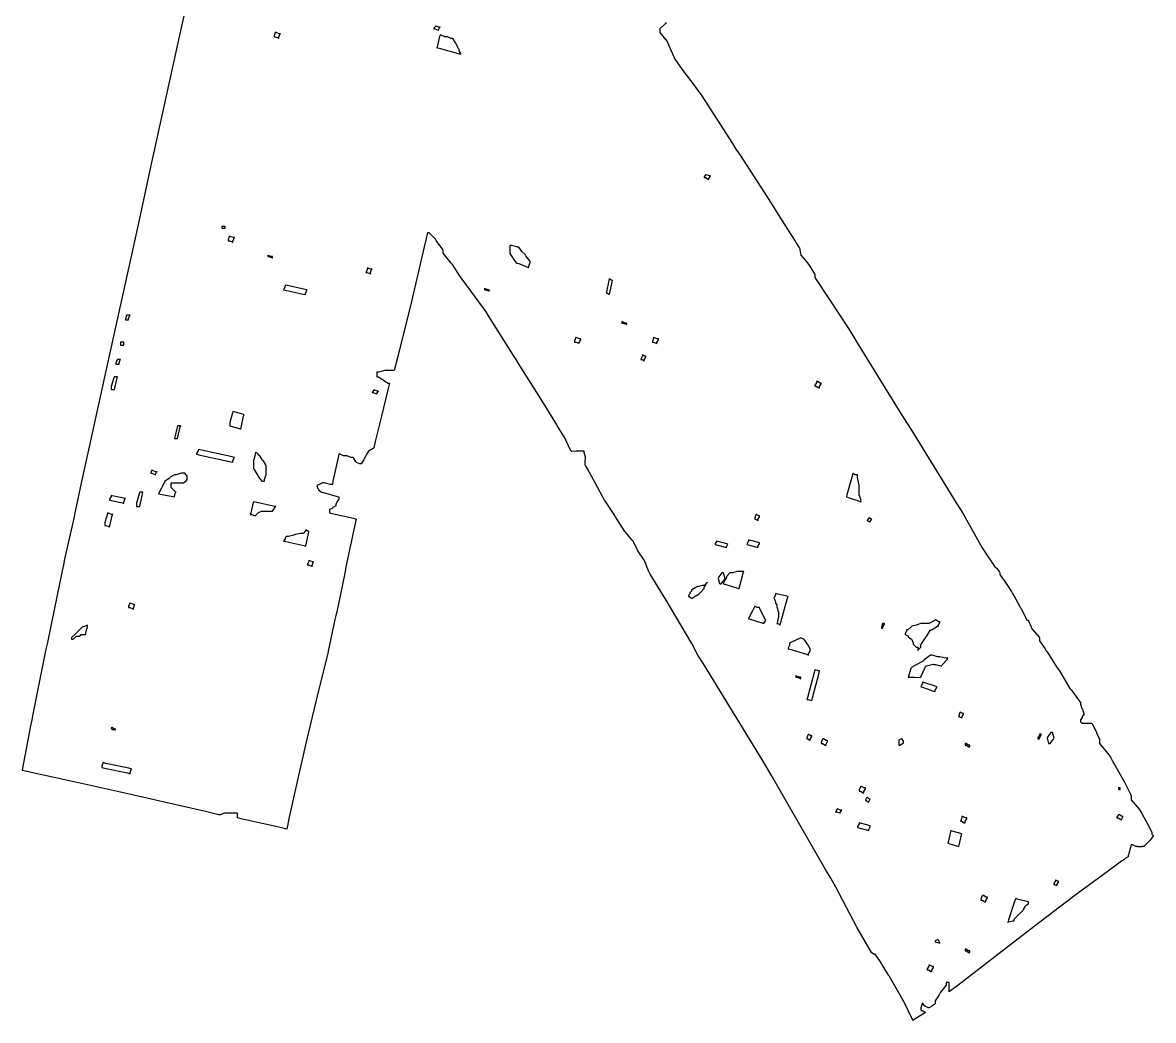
# Model space of a CAD drawing. Extents: x 54 to 303, y 49 to 296.
# Drawn here: x 241.41 to 266.63, y 244.47 to 266.74 of the extents above; entities that cross this region are included whole.
import ezdxf

# ---------------------------------------------------------------- set-up
doc = ezdxf.new("R2010")
doc.units = 0
doc.header["$MEASUREMENT"] = 0

msp = doc.modelspace()

# ---------------------------------------------------------------- linework, layer by layer
at = {"color": 7}
msp.add_lwpolyline([(255.764, 266.736), (255.746, 266.718), (255.623, 266.594), (255.623, 266.594), (255.623, 266.515), (255.782, 266.313), (255.8, 266.277), (255.816, 266.242), (255.931, 265.968), (255.94, 265.958), (255.948, 265.932), (256.111, 265.695), (256.398, 265.316), (256.469, 265.219), (256.54, 265.122), (257.245, 264.038), (257.315, 263.914), (257.394, 263.799), (258.101, 262.705), (258.163, 262.607), (258.224, 262.511), (258.476, 262.114), (258.638, 261.859), (258.656, 261.831), (258.665, 261.823), (258.717, 261.735), (258.727, 261.725), (258.735, 261.709), (258.763, 261.549), (258.763, 261.549), (258.763, 261.549), (258.911, 261.374), (258.939, 261.338), (258.965, 261.304), (259.079, 261.118), (259.079, 261.056), (259.106, 261.003), (259.396, 260.562), (259.829, 259.91), (259.927, 259.751), (260.023, 259.592), (261.02, 257.978), (261.126, 257.81), (261.231, 257.643), (262.228, 256.02), (262.326, 255.87), (262.423, 255.712), (262.81, 255.02), (263.092, 254.591), (263.136, 254.565), (263.136, 254.565), (263.198, 254.477), (263.208, 254.459), (263.208, 254.424), (263.269, 254.327), (263.278, 254.317), (263.287, 254.309), (263.463, 254.044), (263.489, 254), (263.515, 253.956), (263.656, 253.693), (263.665, 253.683), (263.683, 253.657), (263.798, 253.428), (263.808, 253.401), (263.834, 253.401), (263.904, 253.252), (263.914, 253.224), (263.93, 253.198), (264.08, 253.022), (264.09, 253.012), (264.09, 252.942), (264.213, 252.765), (264.231, 252.729), (264.257, 252.695), (264.486, 252.342), (264.513, 252.306), (264.539, 252.272), (264.768, 251.883), (264.796, 251.847), (264.822, 251.813), (264.94, 251.655), (265.006, 251.567), (265.006, 251.567), (265.006, 251.532), (265.032, 251.434), (265.042, 251.424), (265.05, 251.416), (265.077, 251.317), (265.077, 251.284), (265.067, 251.284), (265.042, 251.258), (265.042, 251.248), (265.042, 251.231), (265.015, 251.187), (265.006, 251.178), (265.006, 251.142), (265.006, 251.134), (265.032, 251.108), (265.042, 251.108), (265.077, 251.108), (265.077, 251.108), (265.113, 251.108), (265.113, 251.108), (265.113, 251.108), (265.139, 251.108), (265.148, 251.108), (265.175, 251.108), (265.232, 251.108), (265.253, 251.108), (265.261, 251.091), (265.35, 250.923), (265.359, 250.895), (265.368, 250.879), (265.42, 250.764), (265.429, 250.755), (265.429, 250.65), (265.642, 250.394), (265.678, 250.332), (265.712, 250.27), (265.949, 249.855), (265.958, 249.837), (265.976, 249.803), (266.117, 249.52), (266.135, 249.484), (266.135, 249.396), (266.311, 249.185), (266.347, 249.131), (266.373, 249.087), (266.55, 248.762), (266.56, 248.744), (266.568, 248.736), (266.594, 248.663), (266.594, 248.638), (266.594, 248.63), (266.63, 248.602), (266.63, 248.602), (266.63, 248.602), (266.54, 248.48), (266.524, 248.462), (266.506, 248.445), (266.414, 248.356), (266.383, 248.356), (266.373, 248.347), (266.285, 248.347), (266.277, 248.356), (266.241, 248.356), (266.161, 248.392), (266.135, 248.392), (266.125, 248.365), (266.073, 248.171), (266.065, 248.143), (266.065, 248.127), (266.003, 248.083), (265.994, 248.073), (265.985, 248.065), (265.897, 248.012), (265.888, 248.003), (265.628, 247.814), (264.851, 247.239), (263.97, 246.571), (263.095, 245.896), (262.332, 245.306), (262.078, 245.11), (262.078, 245.138), (262.078, 245.197), (262.078, 245.217), (262.078, 245.243), (262.078, 245.302), (262.078, 245.321), (262.044, 245.321), (262.008, 245.321), (262.008, 245.261), (261.884, 245.102), (261.867, 245.074), (261.849, 245.048), (261.761, 244.91), (261.761, 244.864), (261.761, 244.846), (261.699, 244.802), (261.691, 244.792), (261.681, 244.784), (261.621, 244.758), (261.621, 244.758), (261.603, 244.758), (261.557, 244.784), (261.549, 244.792), (261.531, 244.792), (261.487, 244.855), (261.479, 244.864), (261.469, 244.846), (261.444, 244.753), (261.444, 244.722), (261.444, 244.713), (261.469, 244.687), (261.479, 244.687), (261.495, 244.687), (261.539, 244.661), (261.549, 244.651), (261.523, 244.635), (261.294, 244.493), (261.268, 244.475), (261.258, 244.493), (261.054, 244.908), (261.02, 244.968), (260.984, 245.04), (260.747, 245.455), (260.739, 245.463), (260.729, 245.473), (260.579, 245.711), (260.562, 245.746), (260.544, 245.781), (260.424, 245.956), (260.386, 245.956), (260.342, 245.992), (260.014, 246.553), (259.547, 247.448), (259.432, 247.65), (259.318, 247.844), (258.109, 249.935), (257.987, 250.155), (257.854, 250.376), (256.592, 252.431), (256.469, 252.625), (256.337, 252.881), (255.762, 253.851), (255.402, 254.433), (255.375, 254.493), (255.375, 254.493), (255.366, 254.503), (255.287, 254.715), (255.271, 254.742), (255.253, 254.768), (255.129, 254.952), (255.129, 254.952), (255.129, 254.952), (255.04, 255.138), (255.022, 255.165), (255.005, 255.192), (254.854, 255.367), (254.846, 255.375), (254.836, 255.385), (254.634, 255.712), (254.599, 255.764), (254.572, 255.808), (254.397, 256.073), (254.389, 256.081), (254.345, 256.161), (254.176, 256.469), (254.008, 256.78), (253.964, 256.858), (253.954, 256.868), (253.954, 256.982), (253.964, 256.999), (253.964, 257.043), (253.93, 257.142), (253.93, 257.175), (253.894, 257.175), (253.866, 257.175), (253.807, 257.175), (253.788, 257.175), (253.752, 257.175), (253.655, 257.167), (253.647, 257.175), (253.638, 257.185), (253.523, 257.423), (253.507, 257.458), (253.489, 257.493), (253.339, 257.732), (253.33, 257.74), (253.321, 257.758), (253.056, 258.199), (253.012, 258.269), (252.968, 258.34), (252.465, 259.133), (252.413, 259.221), (252.359, 259.31), (251.795, 260.192), (251.743, 260.28), (251.689, 260.368), (251.212, 261.011), (251.178, 261.056), (251.168, 261.074), (250.992, 261.338), (250.965, 261.372), (250.939, 261.408), (250.789, 261.594), (250.789, 261.655), (250.779, 261.673), (250.631, 261.875), (250.613, 261.902), (250.595, 261.929), (250.475, 262.044), (250.436, 262.044), (250.366, 261.735), (250.08, 260.51), (249.775, 259.284), (249.696, 258.975), (249.642, 258.975), (249.523, 258.975), (249.484, 258.975), (249.457, 258.966), (249.345, 258.939), (249.308, 258.939), (249.308, 258.903), (249.308, 258.887), (249.308, 258.846), (249.308, 258.833), (249.342, 258.833), (249.432, 258.772), (249.45, 258.763), (249.466, 258.754), (249.559, 258.692), (249.59, 258.692), (249.554, 258.543), (249.414, 257.956), (249.272, 257.387), (249.238, 257.245), (249.228, 257.237), (249.14, 257.185), (249.131, 257.175), (249.122, 257.175), (249.097, 257.139), (249.097, 257.139), (249.097, 257.139), (249.034, 257.017), (249.025, 256.999), (249.016, 256.982), (248.955, 256.892), (248.955, 256.892), (248.927, 256.892), (248.857, 256.92), (248.849, 256.928), (248.839, 256.938), (248.787, 257.026), (248.779, 257.035), (248.734, 257.035), (248.635, 257.069), (248.602, 257.069), (248.567, 257.069), (248.488, 257.105), (248.462, 257.105), (248.444, 257.035), (248.328, 256.505), (248.32, 256.433), (248.275, 256.433), (248.161, 256.461), (248.143, 256.469), (248.099, 256.469), (247.975, 256.409), (247.967, 256.399), (247.967, 256.399), (247.993, 256.339), (248.003, 256.329), (248.003, 256.311), (248.063, 256.267), (248.073, 256.257), (248.117, 256.249), (248.426, 256.162), (248.462, 256.153), (248.462, 256.117), (248.462, 256.1), (248.426, 256.06), (248.426, 256.046), (248.426, 256.046), (248.392, 255.994), (248.392, 255.976), (248.392, 255.958), (248.328, 255.914), (248.32, 255.904), (248.31, 255.896), (248.249, 255.87), (248.249, 255.87), (248.249, 255.8), (248.31, 255.782), (248.787, 255.676), (248.849, 255.658), (248.823, 255.561), (248.619, 254.591), (248.602, 254.493), (248.584, 254.415), (248.418, 253.587), (248.392, 253.507), (248.374, 253.419), (248.223, 252.713), (248.215, 252.659), (248.149, 252.4), (247.956, 251.617), (247.742, 250.716), (247.534, 249.808), (247.355, 249.01), (247.297, 248.744), (247.191, 248.77), (246.75, 248.868), (246.309, 248.965), (246.203, 248.991), (246.203, 249.009), (246.203, 249.049), (246.203, 249.061), (246.203, 249.097), (246.185, 249.097), (246.145, 249.097), (246.133, 249.097), (246.098, 249.097), (246.098, 249.097), (245.991, 249.097), (245.956, 249.097), (245.912, 249.097), (245.813, 249.061), (245.78, 249.061), (245.485, 249.133), (244.6, 249.339), (243.593, 249.568), (242.584, 249.791), (241.7, 249.984), (241.406, 250.049), (241.414, 250.103), (241.591, 251.045), (241.617, 251.178), (241.643, 251.31), (241.934, 252.757), (241.97, 252.906), (241.996, 253.056), (242.296, 254.503), (242.322, 254.635), (242.349, 254.768), (242.473, 255.319), (242.561, 255.712), (242.571, 255.764), (242.719, 256.461), (243.328, 259.235), (243.936, 261.991), (244.086, 262.679), (244.237, 263.376), (244.844, 266.149), (245.453, 268.905)], dxfattribs=at)
for points in [[(250.578, 266.594), (250.605, 266.594), (250.675, 266.569), (250.685, 266.56), (250.685, 266.577), (250.709, 266.621), (250.719, 266.63), (250.691, 266.63), (250.621, 266.656), (250.613, 266.664), (250.613, 266.648), (250.578, 266.608), (250.578, 266.594)], [(247.015, 266.417), (247.041, 266.417), (247.111, 266.393), (247.121, 266.383), (247.121, 266.409), (247.147, 266.48), (247.157, 266.488), (247.129, 266.488), (247.059, 266.515), (247.051, 266.524), (247.041, 266.515), (247.015, 266.442), (247.015, 266.417)], [(250.649, 266.171), (250.701, 266.163), (251.124, 266.048), (251.178, 266.03), (251.178, 266.048), (251.15, 266.092), (251.142, 266.101), (251.142, 266.135), (251.132, 266.153), (251.08, 266.26), (251.072, 266.277), (251.062, 266.287), (251.01, 266.375), (251.001, 266.383), (250.965, 266.383), (250.887, 266.417), (250.861, 266.417), (250.825, 266.417), (250.745, 266.453), (250.719, 266.453), (250.709, 266.427), (250.657, 266.198), (250.649, 266.171)], [(256.61, 263.278), (256.636, 263.278), (256.696, 263.242), (256.716, 263.242), (256.716, 263.26), (256.742, 263.305), (256.752, 263.313), (256.725, 263.313), (256.654, 263.34), (256.646, 263.349), (256.636, 263.34), (256.61, 263.295), (256.61, 263.278)], [(245.85, 262.15), (245.868, 262.15), (245.908, 262.15), (245.922, 262.15), (245.922, 262.184), (245.904, 262.184), (245.863, 262.184), (245.85, 262.184), (245.85, 262.184), (245.85, 262.159), (245.85, 262.15)], [(245.992, 261.867), (246.018, 261.867), (246.089, 261.841), (246.098, 261.831), (246.098, 261.859), (246.123, 261.929), (246.133, 261.938), (246.105, 261.938), (246.035, 261.965), (246.027, 261.973), (246.017, 261.965), (245.992, 261.892), (245.992, 261.867)], [(252.272, 261.725), (252.272, 261.709), (252.272, 261.669), (252.272, 261.655), (252.272, 261.585), (252.272, 261.585), (252.332, 261.497), (252.342, 261.479), (252.35, 261.462), (252.423, 261.372), (252.448, 261.372), (252.475, 261.364), (252.668, 261.277), (252.695, 261.268), (252.695, 261.304), (252.729, 261.382), (252.729, 261.408), (252.72, 261.418), (252.633, 261.533), (252.625, 261.549), (252.615, 261.559), (252.553, 261.621), (252.553, 261.621), (252.553, 261.621), (252.475, 261.725), (252.448, 261.725), (252.431, 261.735), (252.311, 261.761), (252.272, 261.761), (252.272, 261.761), (252.276, 261.731), (252.272, 261.725)], [(246.874, 261.515), (246.9, 261.515), (246.971, 261.488), (246.98, 261.479), (246.98, 261.515), (246.953, 261.515), (246.882, 261.541), (246.874, 261.549), (246.874, 261.515)], [(249.061, 261.162), (249.087, 261.162), (249.157, 261.136), (249.167, 261.126), (249.167, 261.153), (249.192, 261.224), (249.202, 261.232), (249.175, 261.232), (249.105, 261.259), (249.097, 261.268), (249.097, 261.241), (249.069, 261.171), (249.061, 261.162)], [(247.227, 260.773), (247.271, 260.765), (247.667, 260.677), (247.72, 260.667), (247.72, 260.695), (247.746, 260.765), (247.756, 260.773), (247.712, 260.783), (247.314, 260.871), (247.261, 260.879), (247.261, 260.853), (247.235, 260.783), (247.227, 260.773)], [(254.423, 260.703), (254.44, 260.703), (254.484, 260.677), (254.493, 260.667), (254.502, 260.703), (254.555, 260.951), (254.565, 260.985), (254.547, 260.985), (254.502, 261.011), (254.493, 261.02), (254.484, 260.985), (254.431, 260.73), (254.423, 260.703)], [(251.707, 260.773), (251.733, 260.773), (251.803, 260.748), (251.813, 260.739), (251.813, 260.773), (251.786, 260.773), (251.715, 260.8), (251.707, 260.809), (251.707, 260.809), (251.707, 260.783), (251.707, 260.773)], [(243.699, 260.103), (243.716, 260.103), (243.756, 260.103), (243.769, 260.103), (243.769, 260.131), (243.796, 260.201), (243.805, 260.21), (243.787, 260.21), (243.746, 260.21), (243.733, 260.21), (243.724, 260.201), (243.699, 260.128), (243.699, 260.103)], [(254.776, 260.033), (254.802, 260.033), (254.872, 260.007), (254.882, 259.997), (254.882, 260.033), (254.854, 260.033), (254.784, 260.059), (254.776, 260.067), (254.776, 260.067), (254.776, 260.033), (254.776, 260.033)], [(243.593, 259.538), (243.61, 259.538), (243.649, 259.538), (243.663, 259.538), (243.663, 259.556), (243.663, 259.596), (243.663, 259.608), (243.645, 259.608), (243.605, 259.608), (243.593, 259.608), (243.593, 259.592), (243.593, 259.552), (243.593, 259.538)], [(253.717, 259.608), (253.744, 259.608), (253.814, 259.584), (253.824, 259.574), (253.824, 259.602), (253.86, 259.661), (253.86, 259.68), (253.832, 259.68), (253.762, 259.707), (253.753, 259.715), (253.744, 259.707), (253.717, 259.634), (253.717, 259.608)], [(255.447, 259.608), (255.473, 259.608), (255.542, 259.584), (255.552, 259.574), (255.552, 259.602), (255.588, 259.661), (255.588, 259.68), (255.56, 259.68), (255.49, 259.707), (255.481, 259.715), (255.481, 259.689), (255.455, 259.618), (255.447, 259.608)], [(255.199, 259.221), (255.217, 259.221), (255.261, 259.195), (255.271, 259.185), (255.271, 259.213), (255.305, 259.272), (255.305, 259.292), (255.287, 259.292), (255.243, 259.319), (255.235, 259.328), (255.235, 259.301), (255.207, 259.239), (255.199, 259.221)], [(243.487, 259.115), (243.503, 259.115), (243.543, 259.115), (243.557, 259.115), (243.557, 259.143), (243.584, 259.213), (243.593, 259.221), (243.575, 259.221), (243.535, 259.221), (243.523, 259.221), (243.513, 259.213), (243.487, 259.14), (243.487, 259.115)], [(243.381, 258.55), (243.399, 258.55), (243.439, 258.55), (243.453, 258.55), (243.461, 258.578), (243.513, 258.807), (243.523, 258.833), (243.505, 258.833), (243.465, 258.833), (243.453, 258.833), (243.443, 258.807), (243.381, 258.615), (243.381, 258.55)], [(249.202, 258.48), (249.228, 258.48), (249.298, 258.455), (249.308, 258.446), (249.308, 258.463), (249.334, 258.507), (249.344, 258.516), (249.316, 258.516), (249.246, 258.542), (249.238, 258.55), (249.238, 258.534), (249.202, 258.494), (249.202, 258.48)], [(259.079, 258.622), (259.106, 258.622), (259.165, 258.586), (259.185, 258.586), (259.185, 258.614), (259.221, 258.673), (259.221, 258.692), (259.194, 258.692), (259.135, 258.727), (259.115, 258.727), (259.115, 258.7), (259.079, 258.643), (259.079, 258.622)], [(246.027, 257.74), (246.053, 257.732), (246.247, 257.678), (246.275, 257.668), (246.283, 257.704), (246.335, 257.952), (246.345, 257.987), (246.318, 257.996), (246.125, 258.049), (246.098, 258.057), (246.089, 258.031), (246.027, 257.813), (246.027, 257.74)], [(244.792, 257.458), (244.81, 257.458), (244.85, 257.458), (244.864, 257.458), (244.872, 257.485), (244.924, 257.714), (244.934, 257.74), (244.916, 257.74), (244.876, 257.74), (244.864, 257.74), (244.854, 257.706), (244.8, 257.485), (244.792, 257.458)], [(245.287, 257.105), (245.365, 257.088), (246.018, 256.946), (246.098, 256.928), (246.098, 256.956), (246.123, 257.026), (246.133, 257.035), (246.053, 257.052), (245.4, 257.193), (245.321, 257.211), (245.321, 257.185), (245.287, 257.125), (245.287, 257.105)], [(246.592, 257.139), (246.592, 257.095), (246.564, 256.99), (246.556, 256.963), (246.556, 256.919), (246.556, 256.819), (246.556, 256.786), (246.564, 256.77), (246.652, 256.628), (246.662, 256.61), (246.67, 256.594), (246.743, 256.505), (246.768, 256.505), (246.804, 256.505), (246.804, 256.55), (246.838, 256.649), (246.838, 256.682), (246.838, 256.726), (246.838, 256.825), (246.838, 256.858), (246.829, 256.868), (246.776, 256.955), (246.768, 256.963), (246.759, 256.973), (246.706, 257.061), (246.698, 257.069), (246.688, 257.069), (246.662, 257.096), (246.662, 257.105), (246.628, 257.139), (246.628, 257.139), (246.592, 257.139), (246.592, 257.139)], [(244.263, 256.682), (244.289, 256.682), (244.359, 256.655), (244.369, 256.646), (244.369, 256.664), (244.395, 256.708), (244.405, 256.716), (244.377, 256.716), (244.307, 256.744), (244.299, 256.752), (244.289, 256.752), (244.263, 256.699), (244.263, 256.682)], [(245.004, 256.682), (244.951, 256.682), (244.831, 256.646), (244.792, 256.646), (244.792, 256.646), (244.695, 256.594), (244.687, 256.576), (244.677, 256.567), (244.581, 256.505), (244.581, 256.505), (244.581, 256.505), (244.519, 256.381), (244.511, 256.363), (244.501, 256.347), (244.439, 256.223), (244.439, 256.223), (244.474, 256.214), (244.756, 256.162), (244.792, 256.153), (244.792, 256.179), (244.818, 256.249), (244.828, 256.257), (244.818, 256.267), (244.73, 256.355), (244.722, 256.363), (244.722, 256.381), (244.722, 256.421), (244.722, 256.433), (244.722, 256.469), (244.756, 256.469), (244.836, 256.469), (244.864, 256.469), (244.89, 256.469), (244.948, 256.469), (244.968, 256.469), (244.995, 256.469), (245.065, 256.523), (245.074, 256.54), (245.074, 256.558), (245.074, 256.597), (245.074, 256.61), (245.077, 256.618), (245.022, 256.682), (245.004, 256.682)], [(259.785, 256.153), (259.819, 256.144), (260.076, 256.056), (260.103, 256.046), (260.112, 256.064), (260.078, 256.187), (260.067, 256.187), (260.067, 256.187), (260.067, 256.294), (260.067, 256.329), (260.067, 256.409), (260.033, 256.587), (260.033, 256.646), (259.997, 256.646), (259.979, 256.646), (259.935, 256.673), (259.927, 256.682), (259.909, 256.62), (259.793, 256.197), (259.785, 256.153)], [(243.346, 256.081), (243.381, 256.073), (243.636, 256.02), (243.663, 256.01), (243.663, 256.038), (243.689, 256.109), (243.699, 256.117), (243.663, 256.126), (243.407, 256.179), (243.381, 256.187), (243.381, 256.161), (243.346, 256.101), (243.346, 256.081)], [(243.946, 255.94), (243.962, 255.94), (244.002, 255.94), (244.016, 255.94), (244.025, 255.976), (244.077, 256.223), (244.086, 256.257), (244.069, 256.257), (244.028, 256.257), (244.016, 256.257), (244.007, 256.223), (243.946, 256.012), (243.946, 255.94)], [(246.485, 255.764), (246.512, 255.764), (246.582, 255.738), (246.592, 255.728), (246.6, 255.738), (246.652, 255.791), (246.662, 255.8), (246.67, 255.809), (246.732, 255.834), (246.732, 255.834), (246.768, 255.834), (246.794, 255.834), (246.874, 255.834), (246.874, 255.834), (246.9, 255.834), (246.98, 255.834), (246.98, 255.834), (246.98, 255.834), (247.041, 255.924), (247.051, 255.94), (246.997, 255.95), (246.6, 256.038), (246.556, 256.046), (246.546, 256.03), (246.494, 255.8), (246.485, 255.764)], [(243.24, 255.517), (243.266, 255.517), (243.337, 255.491), (243.346, 255.481), (243.355, 255.509), (243.407, 255.738), (243.417, 255.764), (243.389, 255.764), (243.319, 255.791), (243.31, 255.8), (243.301, 255.773), (243.24, 255.582), (243.24, 255.517)], [(257.74, 255.658), (257.756, 255.658), (257.8, 255.633), (257.81, 255.623), (257.81, 255.65), (257.845, 255.709), (257.845, 255.728), (257.827, 255.728), (257.783, 255.756), (257.774, 255.764), (257.765, 255.756), (257.74, 255.683), (257.74, 255.658)], [(260.244, 255.623), (260.26, 255.623), (260.304, 255.597), (260.314, 255.588), (260.314, 255.606), (260.34, 255.65), (260.35, 255.658), (260.332, 255.658), (260.288, 255.685), (260.28, 255.694), (260.28, 255.677), (260.244, 255.637), (260.244, 255.623)], [(247.72, 255.411), (247.72, 255.395), (247.667, 255.341), (247.65, 255.341), (247.606, 255.341), (247.49, 255.315), (247.474, 255.305), (247.456, 255.297), (247.336, 255.271), (247.297, 255.271), (247.288, 255.271), (247.261, 255.244), (247.261, 255.235), (247.261, 255.218), (247.235, 255.174), (247.227, 255.165), (247.279, 255.156), (247.676, 255.068), (247.72, 255.058), (247.729, 255.094), (247.781, 255.341), (247.79, 255.375), (247.79, 255.375), (247.737, 255.411), (247.72, 255.411)], [(256.858, 255.094), (256.884, 255.086), (257.077, 255.032), (257.105, 255.022), (257.105, 255.04), (257.129, 255.086), (257.139, 255.094), (257.113, 255.104), (256.919, 255.156), (256.892, 255.165), (256.883, 255.156), (256.858, 255.111), (256.858, 255.094)], [(257.564, 255.094), (257.59, 255.086), (257.783, 255.032), (257.81, 255.022), (257.81, 255.05), (257.845, 255.109), (257.845, 255.129), (257.818, 255.138), (257.624, 255.191), (257.598, 255.199), (257.598, 255.173), (257.572, 255.104), (257.564, 255.094)], [(247.756, 254.635), (247.782, 254.635), (247.852, 254.609), (247.862, 254.599), (247.862, 254.627), (247.887, 254.697), (247.897, 254.706), (247.869, 254.706), (247.799, 254.733), (247.79, 254.742), (247.79, 254.715), (247.764, 254.653), (247.756, 254.635)], [(257.035, 254.459), (257.007, 254.459), (256.937, 254.371), (256.928, 254.353), (256.919, 254.336), (256.953, 254.222), (256.963, 254.212), (256.989, 254.212), (257.059, 254.301), (257.069, 254.317), (257.069, 254.353), (257.043, 254.45), (257.035, 254.459)], [(257.492, 254.493), (257.466, 254.493), (257.406, 254.493), (257.387, 254.493), (257.343, 254.493), (257.244, 254.459), (257.211, 254.459), (257.183, 254.459), (257.105, 254.38), (257.105, 254.353), (257.095, 254.336), (257.035, 254.212), (257.035, 254.212), (257.069, 254.204), (257.351, 254.116), (257.387, 254.106), (257.395, 254.142), (257.482, 254.449), (257.492, 254.493)], [(256.61, 254.176), (256.566, 254.176), (256.451, 254.15), (256.433, 254.14), (256.424, 254.132), (256.337, 254.08), (256.329, 254.07), (256.329, 254.054), (256.293, 254.014), (256.293, 254), (256.284, 253.992), (256.257, 253.946), (256.257, 253.93), (256.275, 253.93), (256.319, 253.904), (256.329, 253.894), (256.345, 253.894), (256.389, 253.921), (256.399, 253.93), (256.407, 253.939), (256.496, 253.992), (256.505, 254), (256.522, 254.01), (256.61, 254.109), (256.61, 254.14), (256.618, 254.15), (256.672, 254.238), (256.682, 254.247), (256.672, 254.238), (256.618, 254.186), (256.61, 254.176)], [(243.769, 253.683), (243.796, 253.683), (243.866, 253.657), (243.876, 253.647), (243.876, 253.675), (243.9, 253.745), (243.91, 253.753), (243.884, 253.753), (243.814, 253.78), (243.805, 253.788), (243.796, 253.78), (243.769, 253.708), (243.769, 253.683)], [(258.163, 253.894), (258.171, 253.886), (258.197, 253.813), (258.197, 253.788), (258.197, 253.78), (258.224, 253.753), (258.233, 253.753), (258.233, 253.701), (258.269, 253.581), (258.269, 253.541), (258.269, 253.489), (258.241, 253.34), (258.233, 253.33), (258.25, 253.33), (258.294, 253.304), (258.304, 253.294), (258.32, 253.357), (258.462, 253.869), (258.48, 253.93), (258.452, 253.939), (258.224, 253.992), (258.197, 254), (258.197, 253.974), (258.171, 253.904), (258.163, 253.894)], [(257.74, 253.717), (257.74, 253.717), (257.677, 253.595), (257.668, 253.577), (257.659, 253.56), (257.598, 253.435), (257.598, 253.435), (257.633, 253.427), (257.915, 253.34), (257.951, 253.33), (257.951, 253.348), (257.977, 253.392), (257.987, 253.401), (257.969, 253.428), (257.853, 253.657), (257.845, 253.683), (257.81, 253.683), (257.792, 253.683), (257.748, 253.709), (257.74, 253.717)], [(242.747, 253.258), (242.737, 253.25), (242.649, 253.164), (242.641, 253.154), (242.631, 253.146), (242.571, 253.082), (242.571, 253.082), (242.571, 253.082), (242.507, 253.022), (242.499, 253.012), (242.499, 252.978), (242.535, 252.978), (242.543, 252.987), (242.595, 253.039), (242.605, 253.048), (242.621, 253.048), (242.661, 253.048), (242.675, 253.048), (242.684, 253.048), (242.711, 253.082), (242.711, 253.082), (242.737, 253.082), (242.796, 253.082), (242.817, 253.082), (242.817, 253.136), (242.852, 253.256), (242.852, 253.294), (242.834, 253.286), (242.768, 253.258), (242.747, 253.258)], [(260.562, 253.224), (260.597, 253.224), (260.597, 253.252), (260.633, 253.311), (260.633, 253.33), (260.597, 253.33), (260.587, 253.322), (260.562, 253.249), (260.562, 253.224)], [(261.162, 253.048), (261.162, 253.031), (261.222, 252.987), (261.232, 252.978), (261.24, 252.969), (261.268, 252.896), (261.268, 252.871), (261.276, 252.863), (261.328, 252.811), (261.338, 252.801), (261.372, 252.801), (261.372, 252.783), (261.372, 252.743), (261.372, 252.729), (261.381, 252.739), (261.434, 252.793), (261.444, 252.801), (261.444, 252.855), (261.531, 252.986), (261.549, 253.012), (261.567, 253.039), (261.659, 253.188), (261.691, 253.188), (261.699, 253.198), (261.813, 253.268), (261.831, 253.258), (261.831, 253.286), (261.867, 253.346), (261.867, 253.365), (261.84, 253.365), (261.781, 253.401), (261.761, 253.401), (261.743, 253.392), (261.637, 253.34), (261.621, 253.33), (261.621, 253.33), (261.513, 253.33), (261.479, 253.33), (261.443, 253.33), (261.338, 253.294), (261.338, 253.294), (261.338, 253.294), (261.24, 253.268), (261.232, 253.258), (261.222, 253.25), (261.149, 253.188), (261.126, 253.188), (261.126, 253.162), (261.092, 253.103), (261.092, 253.082), (261.092, 253.082), (261.152, 253.057), (261.162, 253.048)], [(258.763, 253.012), (258.753, 253.004), (258.638, 252.951), (258.622, 252.942), (258.604, 252.934), (258.516, 252.888), (258.516, 252.871), (258.516, 252.845), (258.48, 252.786), (258.48, 252.765), (258.524, 252.757), (258.895, 252.643), (258.939, 252.625), (258.939, 252.651), (258.975, 252.71), (258.975, 252.729), (258.975, 252.757), (258.947, 252.827), (258.939, 252.835), (258.929, 252.845), (258.841, 252.969), (258.833, 252.978), (258.833, 252.978), (258.763, 253.012), (258.763, 253.012)], [(262.044, 252.553), (262, 252.553), (261.893, 252.581), (261.867, 252.589), (261.813, 252.589), (261.694, 252.625), (261.655, 252.625), (261.655, 252.625), (261.505, 252.501), (261.479, 252.483), (261.451, 252.466), (261.24, 252.352), (261.232, 252.342), (261.222, 252.326), (261.17, 252.157), (261.162, 252.13), (261.196, 252.13), (261.275, 252.13), (261.302, 252.13), (261.319, 252.122), (261.444, 252.129), (261.444, 252.13), (261.452, 252.157), (261.539, 252.35), (261.549, 252.377), (261.567, 252.386), (261.716, 252.422), (261.725, 252.413), (261.769, 252.413), (261.884, 252.386), (261.902, 252.377), (261.92, 252.404), (262.034, 252.537), (262.044, 252.553)], [(258.903, 251.637), (258.929, 251.637), (259, 251.611), (259.009, 251.601), (259.026, 251.672), (259.167, 252.202), (259.185, 252.272), (259.158, 252.272), (259.088, 252.298), (259.079, 252.306), (259.062, 252.236), (258.921, 251.699), (258.903, 251.637)], [(258.656, 252.13), (258.682, 252.13), (258.753, 252.105), (258.763, 252.096), (258.763, 252.13), (258.735, 252.13), (258.665, 252.157), (258.656, 252.166), (258.656, 252.166), (258.656, 252.13), (258.656, 252.13)], [(261.444, 251.919), (261.479, 251.911), (261.725, 251.823), (261.761, 251.813), (261.761, 251.841), (261.797, 251.9), (261.797, 251.919), (261.761, 251.929), (261.513, 252.016), (261.479, 252.024), (261.479, 251.998), (261.452, 251.929), (261.444, 251.919)], [(262.29, 251.248), (262.307, 251.248), (262.351, 251.223), (262.36, 251.214), (262.36, 251.24), (262.396, 251.299), (262.396, 251.318), (262.378, 251.318), (262.334, 251.346), (262.326, 251.354), (262.316, 251.346), (262.29, 251.273), (262.29, 251.248)], [(243.417, 251.001), (243.411, 251.007), (243.381, 251.003), (243.381, 251.001), (243.381, 250.993), (243.407, 250.965), (243.417, 250.965), (243.433, 250.965), (243.487, 250.965), (243.487, 250.965), (243.487, 250.965), (243.425, 250.993), (243.417, 251.001)], [(258.903, 250.755), (258.921, 250.755), (258.965, 250.729), (258.975, 250.719), (258.975, 250.746), (259.009, 250.806), (259.009, 250.825), (258.991, 250.825), (258.947, 250.853), (258.939, 250.861), (258.929, 250.853), (258.903, 250.779), (258.903, 250.755)], [(259.221, 250.649), (259.248, 250.649), (259.307, 250.613), (259.328, 250.613), (259.328, 250.64), (259.362, 250.7), (259.362, 250.719), (259.334, 250.719), (259.275, 250.755), (259.256, 250.755), (259.246, 250.746), (259.221, 250.673), (259.221, 250.649)], [(261.056, 250.685), (261.056, 250.702), (261.028, 250.746), (261.02, 250.755), (261.002, 250.755), (260.949, 250.729), (260.949, 250.719), (260.949, 250.693), (260.949, 250.633), (260.949, 250.613), (260.975, 250.613), (261.056, 250.667), (261.056, 250.685)], [(264.054, 250.755), (264.09, 250.755), (264.09, 250.782), (264.124, 250.842), (264.124, 250.861), (264.09, 250.861), (264.09, 250.835), (264.054, 250.775), (264.054, 250.755)], [(264.371, 250.895), (264.345, 250.895), (264.275, 250.807), (264.267, 250.789), (264.257, 250.773), (264.29, 250.649), (264.301, 250.649), (264.327, 250.649), (264.397, 250.738), (264.407, 250.755), (264.415, 250.773), (264.382, 250.895), (264.371, 250.895)], [(262.431, 250.613), (262.457, 250.613), (262.516, 250.578), (262.537, 250.578), (262.537, 250.613), (262.509, 250.613), (262.45, 250.649), (262.431, 250.649), (262.431, 250.649), (262.431, 250.623), (262.431, 250.613)], [(243.17, 250.119), (243.231, 250.103), (243.743, 249.997), (243.805, 249.979), (243.805, 250.005), (243.83, 250.075), (243.84, 250.083), (243.778, 250.101), (243.266, 250.209), (243.204, 250.226), (243.195, 250.217), (243.17, 250.144), (243.17, 250.119)], [(260.067, 249.59), (260.094, 249.59), (260.153, 249.554), (260.174, 249.554), (260.174, 249.582), (260.21, 249.641), (260.21, 249.66), (260.182, 249.66), (260.122, 249.696), (260.103, 249.696), (260.094, 249.688), (260.067, 249.615), (260.067, 249.59)], [(265.854, 249.626), (265.888, 249.626), (265.888, 249.66), (265.854, 249.66), (265.854, 249.66), (265.854, 249.626), (265.854, 249.626)], [(260.21, 249.378), (260.226, 249.378), (260.27, 249.353), (260.28, 249.344), (260.28, 249.362), (260.304, 249.406), (260.314, 249.414), (260.296, 249.414), (260.252, 249.441), (260.244, 249.45), (260.234, 249.441), (260.21, 249.394), (260.21, 249.378)], [(259.538, 249.131), (259.564, 249.131), (259.635, 249.107), (259.644, 249.097), (259.644, 249.115), (259.671, 249.159), (259.68, 249.167), (259.653, 249.167), (259.582, 249.193), (259.574, 249.202), (259.574, 249.185), (259.547, 249.141), (259.538, 249.131)], [(262.326, 248.921), (262.352, 248.921), (262.41, 248.885), (262.431, 248.885), (262.431, 248.912), (262.467, 248.971), (262.467, 248.991), (262.439, 248.991), (262.38, 249.025), (262.36, 249.025), (262.36, 248.999), (262.334, 248.93), (262.326, 248.921)], [(265.818, 248.991), (265.844, 248.991), (265.903, 248.955), (265.924, 248.955), (265.924, 248.973), (265.949, 249.017), (265.958, 249.025), (265.932, 249.025), (265.873, 249.061), (265.854, 249.061), (265.844, 249.053), (265.818, 249.007), (265.818, 248.991)], [(260.033, 248.779), (260.059, 248.77), (260.252, 248.718), (260.28, 248.708), (260.28, 248.736), (260.314, 248.795), (260.314, 248.815), (260.288, 248.824), (260.094, 248.877), (260.067, 248.885), (260.067, 248.859), (260.033, 248.799), (260.033, 248.779)], [(262.044, 248.426), (262.07, 248.418), (262.263, 248.365), (262.29, 248.356), (262.298, 248.383), (262.351, 248.612), (262.36, 248.638), (262.333, 248.648), (262.14, 248.7), (262.114, 248.708), (262.104, 248.682), (262.052, 248.453), (262.044, 248.426)], [(264.407, 247.51), (264.424, 247.51), (264.468, 247.483), (264.477, 247.474), (264.477, 247.501), (264.513, 247.56), (264.513, 247.58), (264.495, 247.58), (264.451, 247.606), (264.443, 247.614), (264.443, 247.588), (264.407, 247.53), (264.407, 247.51)], [(262.783, 247.157), (262.81, 247.157), (262.869, 247.121), (262.89, 247.121), (262.89, 247.148), (262.926, 247.208), (262.926, 247.227), (262.898, 247.227), (262.839, 247.261), (262.819, 247.261), (262.81, 247.253), (262.783, 247.182), (262.783, 247.157)], [(263.385, 246.662), (263.393, 246.672), (263.492, 246.698), (263.525, 246.698), (263.525, 246.733), (263.613, 246.822), (263.631, 246.838), (263.648, 246.856), (263.737, 246.95), (263.737, 246.98), (263.745, 246.98), (263.772, 247.007), (263.772, 247.015), (263.772, 247.025), (263.798, 247.051), (263.808, 247.051), (263.808, 247.051), (263.842, 247.077), (263.842, 247.085), (263.842, 247.121), (263.816, 247.13), (263.587, 247.183), (263.561, 247.191), (263.543, 247.147), (263.401, 246.716), (263.385, 246.662)], [(261.867, 246.203), (261.867, 246.203), (261.84, 246.266), (261.831, 246.275), (261.813, 246.275), (261.761, 246.248), (261.761, 246.239), (261.761, 246.231), (261.864, 246.199), (261.867, 246.203)], [(262.431, 246.027), (262.457, 246.027), (262.516, 245.992), (262.537, 245.992), (262.537, 246.027), (262.509, 246.027), (262.45, 246.063), (262.431, 246.063), (262.431, 246.027)], [(261.585, 245.604), (261.611, 245.604), (261.67, 245.569), (261.691, 245.569), (261.691, 245.595), (261.725, 245.655), (261.725, 245.674), (261.699, 245.674), (261.64, 245.71), (261.621, 245.71), (261.621, 245.684), (261.585, 245.624), (261.585, 245.604)]]:
    msp.add_lwpolyline(points, close=True, dxfattribs=at)

doc.saveas('drawing.dxf')
